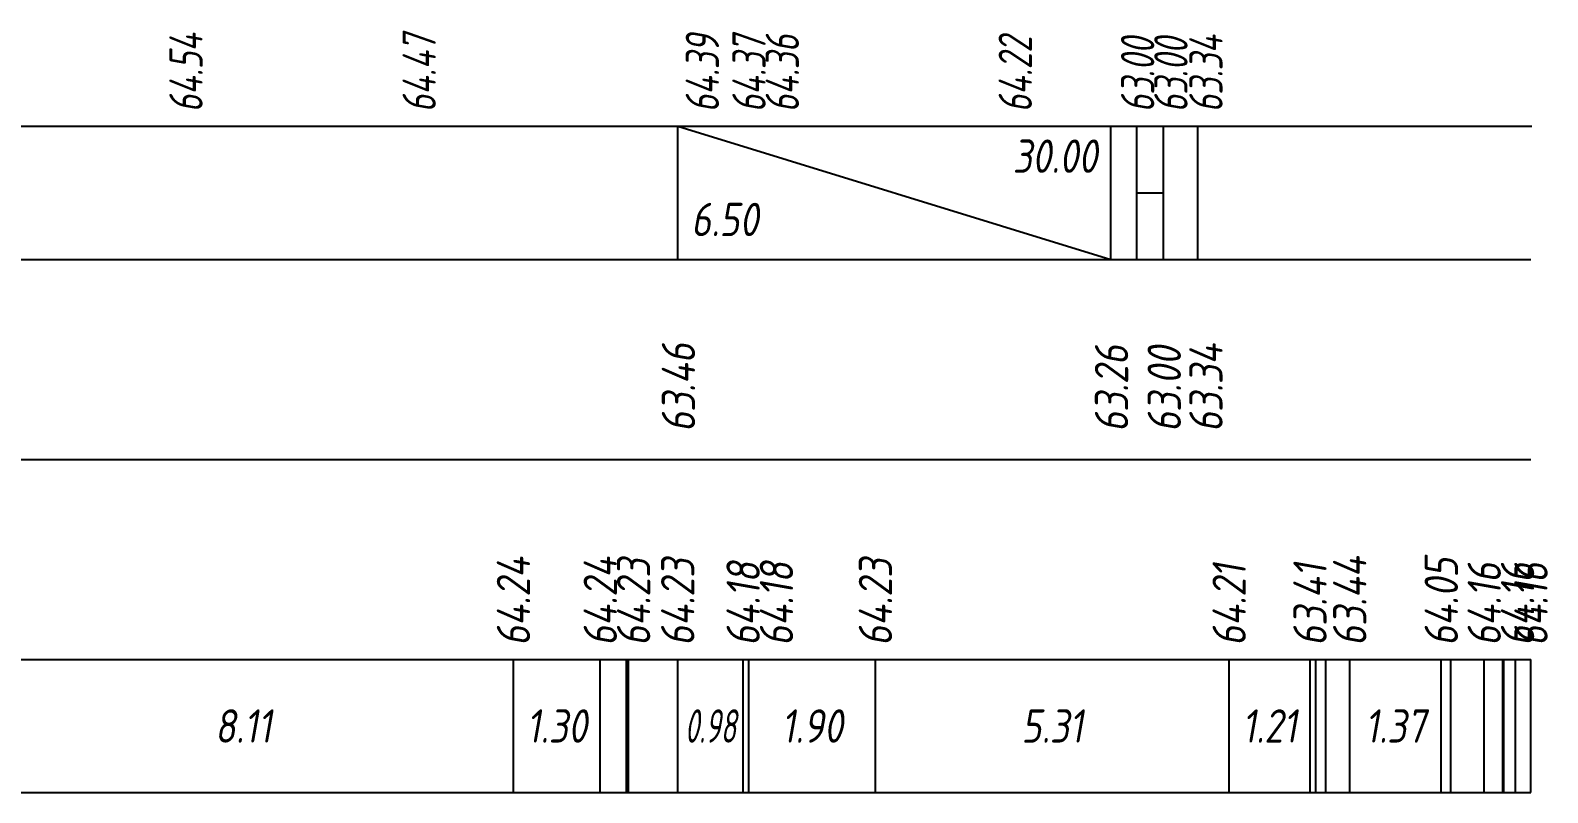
# Model space of a CAD drawing. Extents: x -717 to 1451, y -133302 to 233.
# Drawn here: x -212.1 to -98.3, y -129878.5 to -129821.3 of the extents above; entities that cross this region are included whole.
import ezdxf
from ezdxf.enums import TextEntityAlignment as Align

# ---------------------------------------------------------------- set-up
doc = ezdxf.new("R2010")
doc.units = 0
for name, color, linetype in [('Код_510', 7, 'Continuous'), ('Код_514', 1, 'Continuous'), ('Код_516', 1, 'Continuous'), ('Таблица', 7, 'Continuous')]:
    doc.layers.add(name, color=color, linetype=linetype)
doc.styles.add('М', font='romand.shx', dxfattribs={"width": 0.8, "oblique": 10, "height": 2.5})

msp = doc.modelspace()

# ---------------------------------------------------------------- linework, layer by layer
at = {"layer": 'Код_510'}
for p, q in [((-175.886, -129878.462), (-175.886, -129868.462)), ((-169.37, -129878.462), (-169.37, -129868.462)), ((-167.408, -129878.462), (-167.408, -129868.462)), ((-167.243, -129878.462), (-167.243, -129868.462)), ((-163.559, -129878.462), (-163.559, -129868.462)), ((-158.649, -129878.462), (-158.649, -129868.462)), ((-158.216, -129878.462), (-158.216, -129868.462)), ((-148.724, -129878.462), (-148.724, -129868.462)), ((-122.179, -129878.462), (-122.179, -129868.462)), ((-116.113, -129878.462), (-116.113, -129868.462)), ((-115.674, -129878.462), (-115.674, -129868.462)), ((-114.914, -129878.462), (-114.914, -129868.462)), ((-113.131, -129878.462), (-113.131, -129868.462)), ((-106.26, -129878.462), (-106.26, -129868.462)), ((-105.556, -129878.462), (-105.556, -129868.462)), ((-103.038, -129878.462), (-103.038, -129868.462)), ((-101.646, -129878.462), (-101.646, -129868.462)), ((-101.573, -129878.462), (-101.573, -129868.462)), ((-100.695, -129878.462), (-100.695, -129868.462)), ((-99.53, -129878.462), (-99.53, -129868.462))]:
    msp.add_line(p, q, dxfattribs=at)
at = {"layer": 'Код_516'}
for p, q in [((-163.559, -129838.462), (-163.559, -129828.462)), ((-163.559, -129828.462), (-131.062, -129838.462)), ((-131.062, -129838.462), (-131.062, -129828.462)), ((-129.102, -129838.462), (-129.102, -129828.462)), ((-127.102, -129838.462), (-127.102, -129828.462)), ((-124.53, -129838.462), (-124.53, -129828.462)), ((-129.102, -129833.462), (-127.102, -129833.462))]:
    msp.add_line(p, q, dxfattribs=at)
at = {"layer": 'Таблица'}
for p, q in [((-319.738, -129828.462), (-99.476, -129828.462)), ((-319.792, -129838.462), (-99.53, -129838.462)), ((-319.792, -129853.462), (-99.53, -129853.462)), ((-319.792, -129868.462), (-99.53, -129868.462)), ((-319.792, -129878.462), (-99.53, -129878.462))]:
    msp.add_line(p, q, dxfattribs=at)

# ---------------------------------------------------------------- texts
at = {"layer": 'Код_510', "style": 'М', "oblique": 10, "width": 0.8}
for s, p in [('64.05', (-106.26, -129867.462)), ('64.24', (-175.886, -129867.462)), ('64.24', (-169.37, -129867.462)), ('64.23', (-166.87, -129867.462)), ('64.23', (-163.559, -129867.462)), ('64.18', (-158.649, -129867.462)), ('64.18', (-156.149, -129867.462)), ('64.23', (-148.724, -129867.462)), ('64.21', (-122.179, -129867.462)), ('63.41', (-116.113, -129867.462)), ('63.44', (-113.131, -129867.462)), ('64.16', (-103.038, -129867.462)), ('64.16', (-100.538, -129867.462)), ('64.16', (-99.53, -129867.462))]:
    msp.add_text(s, height=2.5, rotation=90, dxfattribs=at).set_placement(p, align=Align.MIDDLE_LEFT)
at = {"layer": 'Код_510', "style": 'М', "oblique": 10}
for s, width, p in [('8.11', 0.8, (-196.155, -129873.462)), ('1.30', 0.8, (-172.628, -129873.462)), ('0.98', 0.6, (-161.104, -129873.462)), ('1.90', 0.8, (-153.47, -129873.462)), ('5.31', 0.8, (-135.452, -129873.462)), ('1.21', 0.8, (-119.146, -129873.462)), ('1.37', 0.8, (-109.696, -129873.462))]:
    msp.add_text(s, height=2.5, dxfattribs=dict(at, width=width)).set_placement(p, align=Align.MIDDLE_CENTER)
at = {"layer": 'Код_514', "style": 'М', "oblique": 10, "width": 0.7}
for s, p in [('64.54', (-200.461, -129827.423)), ('64.47', (-182.961, -129827.423)), ('64.39', (-161.711, -129827.423)), ('64.37', (-158.211, -129827.423)), ('64.36', (-155.711, -129827.423)), ('64.22', (-138.229, -129827.423)), ('63.00', (-129.048, -129827.423)), ('63.00', (-126.548, -129827.423)), ('63.34', (-123.921, -129827.423))]:
    msp.add_text(s, height=2.5, rotation=90, dxfattribs=at).set_placement(p, align=Align.MIDDLE_LEFT)
at = {"layer": 'Код_516', "style": 'М', "oblique": 10, "width": 0.8}
msp.add_text('30.00', height=2.5, dxfattribs=at).set_placement((-132.062, -129829.462), align=Align.TOP_RIGHT)
msp.add_text('6.50', height=2.5, dxfattribs=at).set_placement((-162.559, -129837.462), align=Align.BOTTOM_LEFT)
for s, p in [('63.46', (-163.505, -129851.412)), ('63.26', (-131.008, -129851.412)), ('63.00', (-127.048, -129851.412)), ('63.34', (-123.921, -129851.412))]:
    msp.add_text(s, height=2.5, rotation=90, dxfattribs=at).set_placement(p, align=Align.MIDDLE_LEFT)

doc.saveas('drawing.dxf')
